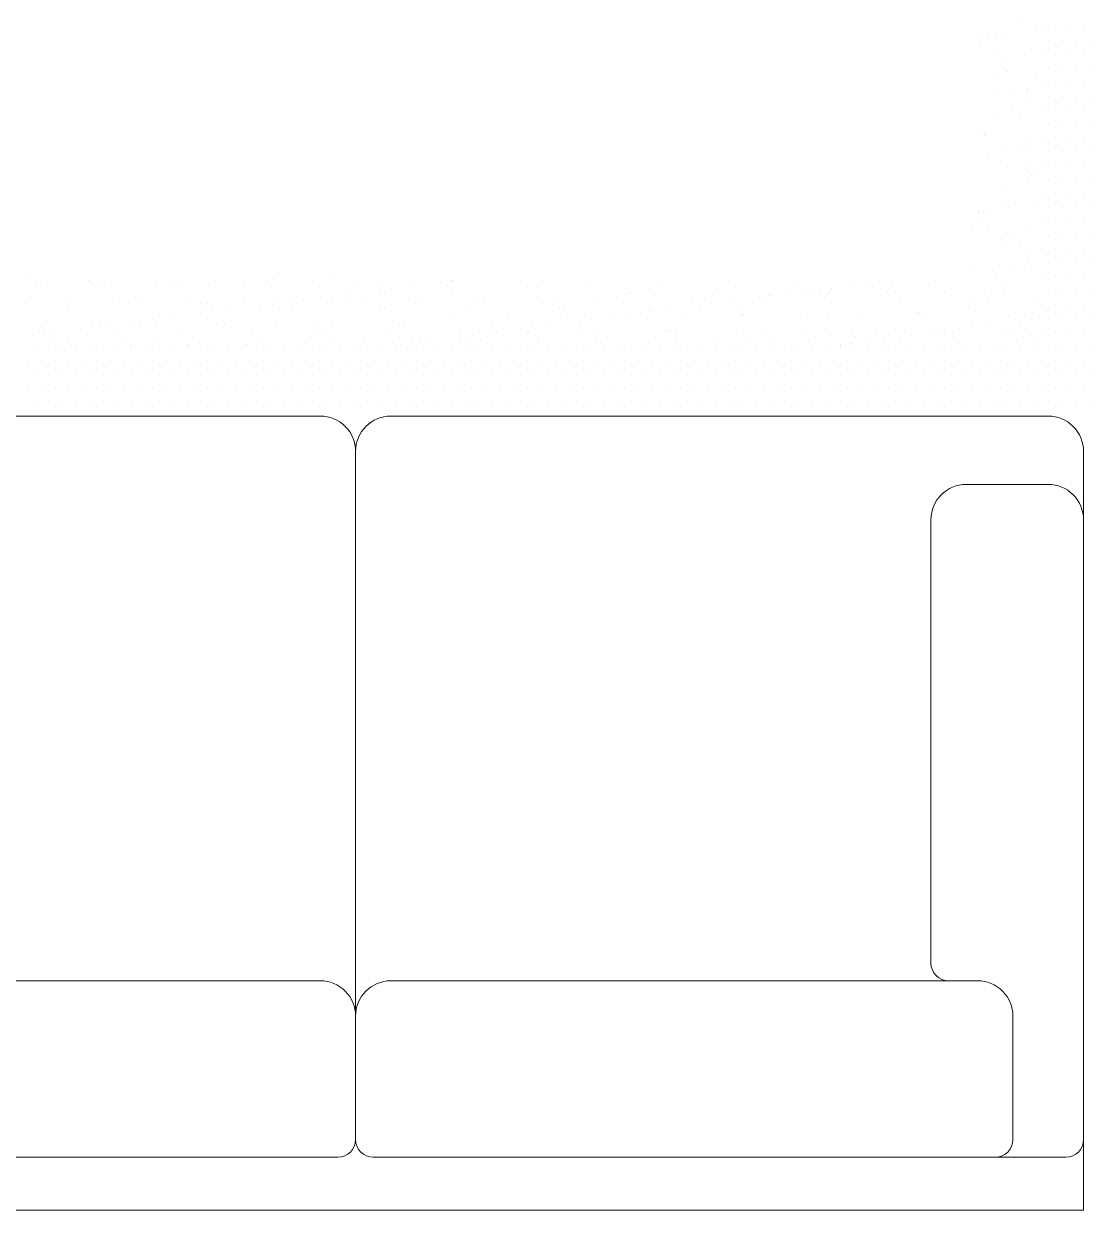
# Model space of a CAD drawing. Header units: millimetres. Extents: x 3955 to 10567, y -112 to 1797.
# Drawn here: x 5276.748 to 5277.727, y 916.851 to 917.94 of the extents above; entities that cross this region are included whole.
import ezdxf

# ---------------------------------------------------------------- set-up
doc = ezdxf.new("R2010")
doc.units = ezdxf.units.MM
doc.header["$LTSCALE"] = 20
doc.layers.add('COTAS', color=7, linetype='Continuous')
doc.layers.add('E-Lay-9', color=9, linetype='Continuous', lineweight=9)

# ---------------------------------------------------------------- blocks, each defined once
blk = doc.blocks.new('Sofa62')
at = {"color": 8}
for p, q in [((-87.15, 50.29), (-107.15, 50.29)), ((-32.65, 50.29), (-87.15, 50.29)), ((-24.65, 50.29), (42.35, 50.29)), ((50.35, 50.29), (124.85, 50.29)), ((-111.15, 46.29), (-111.15, -31.71)), ((-28.65, -17.71), (-28.65, 46.29)), ((-28.65, -17.71), (-28.65, 46.29)), ((46.35, -17.71), (46.35, 46.29)), ((46.35, -17.71), (46.35, 46.29)), ((128.85, 46.29), (128.85, -31.71)), ((-97.86, 42.54), (-107.15, 42.54)), ((115.55, 42.54), (124.85, 42.54)), ((-93.86, 38.54), (-93.86, -11.71)), ((111.55, 38.54), (111.55, -11.71)), ((-99.15, -13.71), (-32.65, -13.71)), ((42.35, -13.71), (-24.65, -13.71)), ((116.85, -13.71), (50.35, -13.71)), ((-103.15, -17.71), (-103.15, -31.71)), ((-28.65, -31.71), (-28.65, -17.71)), ((-28.65, -31.71), (-28.65, -17.71)), ((46.35, -31.71), (46.35, -17.71)), ((120.85, -17.71), (120.85, -31.71)), ((-111.15, -39.71), (-111.15, -31.71)), ((128.85, -39.71), (128.85, -31.71)), ((-109.15, -33.71), (-101.15, -33.71)), ((-101.15, -33.71), (-30.65, -33.71)), ((44.35, -33.71), (-26.65, -33.71)), ((118.85, -33.71), (48.35, -33.71)), ((126.85, -33.71), (118.85, -33.71)), ((128.85, -39.71), (-111.15, -39.71))]:
    blk.add_line(p, q, dxfattribs=at)
for centre, radius, start, end in [((-107.15, 46.29), 4, 90, 180), ((-32.65, 46.29), 4, 0, 90), ((-24.65, 46.29), 4, 90, 180), ((42.35, 46.29), 4, 0, 90), ((50.35, 46.29), 4, 90, 180), ((124.85, 46.29), 4, 0, 90), ((-107.15, 38.54), 4, 90, 180), ((-97.86, 38.54), 4, 0, 90), ((115.55, 38.54), 4, 90, 180), ((124.85, 38.54), 4, 0, 90), ((-95.86, -11.71), 2, 270, 0), ((113.55, -11.71), 2, 180, 270), ((-99.15, -17.71), 4, 90, 180), ((-32.65, -17.71), 4, 0, 90), ((-24.65, -17.71), 4, 90, 180), ((42.35, -17.71), 4, 0, 90), ((50.35, -17.71), 4, 90, 180), ((116.85, -17.71), 4, 0, 90), ((-109.15, -31.71), 2, 180, 270), ((-101.15, -31.71), 2, 180, 270), ((-30.65, -31.71), 2, 270, 0), ((-26.65, -31.71), 2, 180, 270), ((44.35, -31.71), 2, 270, 0), ((48.35, -31.71), 2, 180, 270), ((118.85, -31.71), 2, 270, 0), ((126.85, -31.71), 2, 270, 0)]:
    blk.add_arc(centre, radius, start, end, dxfattribs=at)
blk = doc.blocks.new('*X208')
at = {"color": 0}
for p, q in [((13.6125, 41.1), (13.6125, 41.1)), ((13.63125, 41.1), (13.63125, 41.1)), ((13.65, 41.1), (13.65, 41.1)), ((13.66875, 41.1), (13.66875, 41.1)), ((13.621875, 41.08125), (13.621875, 41.08125)), ((13.640625, 41.08125), (13.640625, 41.08125)), ((13.659375, 41.08125), (13.659375, 41.08125)), ((13.678125, 41.08125), (13.678125, 41.08125)), ((13.6125, 41.0625), (13.6125, 41.0625)), ((13.63125, 41.0625), (13.63125, 41.0625)), ((13.65, 41.0625), (13.65, 41.0625)), ((13.66875, 41.0625), (13.66875, 41.0625)), ((13.621875, 41.04375), (13.621875, 41.04375)), ((13.640625, 41.04375), (13.640625, 41.04375)), ((13.659375, 41.04375), (13.659375, 41.04375)), ((13.678125, 41.04375), (13.678125, 41.04375)), ((13.6125, 41.025), (13.6125, 41.025)), ((13.63125, 41.025), (13.63125, 41.025)), ((13.65, 41.025), (13.65, 41.025)), ((13.66875, 41.025), (13.66875, 41.025)), ((13.621875, 41.00625), (13.621875, 41.00625)), ((13.640625, 41.00625), (13.640625, 41.00625)), ((13.659375, 41.00625), (13.659375, 41.00625)), ((13.678125, 41.00625), (13.678125, 41.00625)), ((13.6125, 40.9875), (13.6125, 40.9875)), ((13.63125, 40.9875), (13.63125, 40.9875)), ((13.65, 40.9875), (13.65, 40.9875)), ((13.66875, 40.9875), (13.66875, 40.9875)), ((13.621875, 40.96875), (13.621875, 40.96875)), ((13.640625, 40.96875), (13.640625, 40.96875)), ((13.659375, 40.96875), (13.659375, 40.96875)), ((13.678125, 40.96875), (13.678125, 40.96875)), ((13.6125, 40.95), (13.6125, 40.95)), ((13.63125, 40.95), (13.63125, 40.95)), ((13.65, 40.95), (13.65, 40.95)), ((13.66875, 40.95), (13.66875, 40.95)), ((13.621875, 40.93125), (13.621875, 40.93125)), ((13.640625, 40.93125), (13.640625, 40.93125)), ((13.659375, 40.93125), (13.659375, 40.93125)), ((13.678125, 40.93125), (13.678125, 40.93125)), ((13.6125, 40.9125), (13.6125, 40.9125)), ((13.63125, 40.9125), (13.63125, 40.9125)), ((13.65, 40.9125), (13.65, 40.9125)), ((13.66875, 40.9125), (13.66875, 40.9125)), ((13.621875, 40.89375), (13.621875, 40.89375)), ((13.640625, 40.89375), (13.640625, 40.89375)), ((13.659375, 40.89375), (13.659375, 40.89375)), ((13.678125, 40.89375), (13.678125, 40.89375)), ((13.6125, 40.875), (13.6125, 40.875)), ((13.63125, 40.875), (13.63125, 40.875)), ((13.65, 40.875), (13.65, 40.875)), ((13.66875, 40.875), (13.66875, 40.875)), ((13.621875, 40.85625), (13.621875, 40.85625)), ((13.640625, 40.85625), (13.640625, 40.85625)), ((13.659375, 40.85625), (13.659375, 40.85625)), ((13.678125, 40.85625), (13.678125, 40.85625)), ((13.6125, 40.8375), (13.6125, 40.8375)), ((13.63125, 40.8375), (13.63125, 40.8375)), ((13.65, 40.8375), (13.65, 40.8375)), ((13.66875, 40.8375), (13.66875, 40.8375)), ((13.621875, 40.81875), (13.621875, 40.81875)), ((13.640625, 40.81875), (13.640625, 40.81875)), ((13.659375, 40.81875), (13.659375, 40.81875)), ((13.678125, 40.81875), (13.678125, 40.81875)), ((13.6125, 40.8), (13.6125, 40.8)), ((13.63125, 40.8), (13.63125, 40.8)), ((13.65, 40.8), (13.65, 40.8)), ((13.66875, 40.8), (13.66875, 40.8)), ((13.621875, 40.78125), (13.621875, 40.78125)), ((13.640625, 40.78125), (13.640625, 40.78125)), ((13.659375, 40.78125), (13.659375, 40.78125)), ((13.678125, 40.78125), (13.678125, 40.78125)), ((13.6125, 40.7625), (13.6125, 40.7625)), ((13.63125, 40.7625), (13.63125, 40.7625)), ((13.65, 40.7625), (13.65, 40.7625)), ((13.66875, 40.7625), (13.66875, 40.7625)), ((13.621875, 40.74375), (13.621875, 40.74375)), ((13.640625, 40.74375), (13.640625, 40.74375)), ((13.659375, 40.74375), (13.659375, 40.74375)), ((13.678125, 40.74375), (13.678125, 40.74375)), ((13.6125, 40.725), (13.6125, 40.725)), ((13.63125, 40.725), (13.63125, 40.725)), ((13.65, 40.725), (13.65, 40.725)), ((13.66875, 40.725), (13.66875, 40.725)), ((13.621875, 40.70625), (13.621875, 40.70625)), ((13.640625, 40.70625), (13.640625, 40.70625)), ((13.659375, 40.70625), (13.659375, 40.70625)), ((13.678125, 40.70625), (13.678125, 40.70625)), ((13.6125, 40.6875), (13.6125, 40.6875)), ((13.63125, 40.6875), (13.63125, 40.6875)), ((13.65, 40.6875), (13.65, 40.6875)), ((13.66875, 40.6875), (13.66875, 40.6875)), ((12.253125, 40.66875), (12.253125, 40.66875)), ((12.271875, 40.66875), (12.271875, 40.66875)), ((12.290625, 40.66875), (12.290625, 40.66875)), ((12.309375, 40.66875), (12.309375, 40.66875)), ((12.328125, 40.66875), (12.328125, 40.66875)), ((12.346875, 40.66875), (12.346875, 40.66875)), ((12.365625, 40.66875), (12.365625, 40.66875)), ((12.384375, 40.66875), (12.384375, 40.66875)), ((12.403125, 40.66875), (12.403125, 40.66875)), ((12.421875, 40.66875), (12.421875, 40.66875)), ((12.440625, 40.66875), (12.440625, 40.66875)), ((12.459375, 40.66875), (12.459375, 40.66875)), ((12.478125, 40.66875), (12.478125, 40.66875)), ((12.496875, 40.66875), (12.496875, 40.66875)), ((12.515625, 40.66875), (12.515625, 40.66875)), ((12.534375, 40.66875), (12.534375, 40.66875)), ((12.553125, 40.66875), (12.553125, 40.66875)), ((12.571875, 40.66875), (12.571875, 40.66875)), ((12.590625, 40.66875), (12.590625, 40.66875)), ((12.609375, 40.66875), (12.609375, 40.66875)), ((12.628125, 40.66875), (12.628125, 40.66875)), ((12.646875, 40.66875), (12.646875, 40.66875)), ((12.665625, 40.66875), (12.665625, 40.66875)), ((12.684375, 40.66875), (12.684375, 40.66875)), ((12.703125, 40.66875), (12.703125, 40.66875)), ((12.721875, 40.66875), (12.721875, 40.66875)), ((12.740625, 40.66875), (12.740625, 40.66875)), ((12.759375, 40.66875), (12.759375, 40.66875)), ((12.778125, 40.66875), (12.778125, 40.66875)), ((12.796875, 40.66875), (12.796875, 40.66875)), ((12.815625, 40.66875), (12.815625, 40.66875)), ((12.834375, 40.66875), (12.834375, 40.66875)), ((12.853125, 40.66875), (12.853125, 40.66875)), ((12.871875, 40.66875), (12.871875, 40.66875)), ((12.890625, 40.66875), (12.890625, 40.66875)), ((12.909375, 40.66875), (12.909375, 40.66875)), ((12.928125, 40.66875), (12.928125, 40.66875)), ((12.946875, 40.66875), (12.946875, 40.66875)), ((12.965625, 40.66875), (12.965625, 40.66875)), ((12.984375, 40.66875), (12.984375, 40.66875)), ((13.003125, 40.66875), (13.003125, 40.66875)), ((13.021875, 40.66875), (13.021875, 40.66875)), ((13.040625, 40.66875), (13.040625, 40.66875)), ((13.059375, 40.66875), (13.059375, 40.66875)), ((13.078125, 40.66875), (13.078125, 40.66875)), ((13.096875, 40.66875), (13.096875, 40.66875)), ((13.115625, 40.66875), (13.115625, 40.66875)), ((13.134375, 40.66875), (13.134375, 40.66875)), ((13.153125, 40.66875), (13.153125, 40.66875)), ((13.171875, 40.66875), (13.171875, 40.66875)), ((13.190625, 40.66875), (13.190625, 40.66875)), ((13.209375, 40.66875), (13.209375, 40.66875)), ((13.228125, 40.66875), (13.228125, 40.66875)), ((13.246875, 40.66875), (13.246875, 40.66875)), ((13.265625, 40.66875), (13.265625, 40.66875)), ((13.284375, 40.66875), (13.284375, 40.66875)), ((13.303125, 40.66875), (13.303125, 40.66875)), ((13.321875, 40.66875), (13.321875, 40.66875)), ((13.340625, 40.66875), (13.340625, 40.66875)), ((13.359375, 40.66875), (13.359375, 40.66875)), ((13.378125, 40.66875), (13.378125, 40.66875)), ((13.396875, 40.66875), (13.396875, 40.66875)), ((13.415625, 40.66875), (13.415625, 40.66875)), ((13.434375, 40.66875), (13.434375, 40.66875)), ((13.453125, 40.66875), (13.453125, 40.66875)), ((13.471875, 40.66875), (13.471875, 40.66875)), ((13.490625, 40.66875), (13.490625, 40.66875)), ((13.509375, 40.66875), (13.509375, 40.66875)), ((13.528125, 40.66875), (13.528125, 40.66875)), ((13.546875, 40.66875), (13.546875, 40.66875)), ((13.565625, 40.66875), (13.565625, 40.66875)), ((13.584375, 40.66875), (13.584375, 40.66875)), ((13.603125, 40.66875), (13.603125, 40.66875)), ((13.621875, 40.66875), (13.621875, 40.66875)), ((13.640625, 40.66875), (13.640625, 40.66875)), ((13.659375, 40.66875), (13.659375, 40.66875)), ((13.678125, 40.66875), (13.678125, 40.66875)), ((12.24375, 40.65), (12.24375, 40.65)), ((12.2625, 40.65), (12.2625, 40.65)), ((12.28125, 40.65), (12.28125, 40.65)), ((12.3, 40.65), (12.3, 40.65)), ((12.31875, 40.65), (12.31875, 40.65)), ((12.3375, 40.65), (12.3375, 40.65)), ((12.35625, 40.65), (12.35625, 40.65)), ((12.375, 40.65), (12.375, 40.65)), ((12.39375, 40.65), (12.39375, 40.65)), ((12.4125, 40.65), (12.4125, 40.65)), ((12.43125, 40.65), (12.43125, 40.65)), ((12.45, 40.65), (12.45, 40.65)), ((12.46875, 40.65), (12.46875, 40.65)), ((12.4875, 40.65), (12.4875, 40.65)), ((12.50625, 40.65), (12.50625, 40.65)), ((12.525, 40.65), (12.525, 40.65)), ((12.54375, 40.65), (12.54375, 40.65)), ((12.5625, 40.65), (12.5625, 40.65)), ((12.58125, 40.65), (12.58125, 40.65)), ((12.6, 40.65), (12.6, 40.65)), ((12.61875, 40.65), (12.61875, 40.65)), ((12.6375, 40.65), (12.6375, 40.65)), ((12.65625, 40.65), (12.65625, 40.65)), ((12.675, 40.65), (12.675, 40.65)), ((12.69375, 40.65), (12.69375, 40.65)), ((12.7125, 40.65), (12.7125, 40.65)), ((12.73125, 40.65), (12.73125, 40.65)), ((12.75, 40.65), (12.75, 40.65)), ((12.76875, 40.65), (12.76875, 40.65)), ((12.7875, 40.65), (12.7875, 40.65)), ((12.80625, 40.65), (12.80625, 40.65)), ((12.825, 40.65), (12.825, 40.65)), ((12.84375, 40.65), (12.84375, 40.65)), ((12.8625, 40.65), (12.8625, 40.65)), ((12.88125, 40.65), (12.88125, 40.65)), ((12.9, 40.65), (12.9, 40.65)), ((12.91875, 40.65), (12.91875, 40.65)), ((12.9375, 40.65), (12.9375, 40.65)), ((12.95625, 40.65), (12.95625, 40.65)), ((12.975, 40.65), (12.975, 40.65)), ((12.99375, 40.65), (12.99375, 40.65)), ((13.0125, 40.65), (13.0125, 40.65)), ((13.03125, 40.65), (13.03125, 40.65)), ((13.05, 40.65), (13.05, 40.65)), ((13.06875, 40.65), (13.06875, 40.65)), ((13.0875, 40.65), (13.0875, 40.65)), ((13.10625, 40.65), (13.10625, 40.65)), ((13.125, 40.65), (13.125, 40.65)), ((13.14375, 40.65), (13.14375, 40.65)), ((13.1625, 40.65), (13.1625, 40.65)), ((13.18125, 40.65), (13.18125, 40.65)), ((13.2, 40.65), (13.2, 40.65)), ((13.21875, 40.65), (13.21875, 40.65)), ((13.2375, 40.65), (13.2375, 40.65)), ((13.25625, 40.65), (13.25625, 40.65)), ((13.275, 40.65), (13.275, 40.65)), ((13.29375, 40.65), (13.29375, 40.65)), ((13.3125, 40.65), (13.3125, 40.65)), ((13.33125, 40.65), (13.33125, 40.65)), ((13.35, 40.65), (13.35, 40.65)), ((13.36875, 40.65), (13.36875, 40.65)), ((13.3875, 40.65), (13.3875, 40.65)), ((13.40625, 40.65), (13.40625, 40.65)), ((13.425, 40.65), (13.425, 40.65)), ((13.44375, 40.65), (13.44375, 40.65)), ((13.4625, 40.65), (13.4625, 40.65)), ((13.48125, 40.65), (13.48125, 40.65)), ((13.5, 40.65), (13.5, 40.65)), ((13.51875, 40.65), (13.51875, 40.65)), ((13.5375, 40.65), (13.5375, 40.65)), ((13.55625, 40.65), (13.55625, 40.65)), ((13.575, 40.65), (13.575, 40.65)), ((13.59375, 40.65), (13.59375, 40.65)), ((13.6125, 40.65), (13.6125, 40.65)), ((13.63125, 40.65), (13.63125, 40.65)), ((13.65, 40.65), (13.65, 40.65)), ((13.66875, 40.65), (13.66875, 40.65)), ((12.253125, 40.63125), (12.253125, 40.63125)), ((12.271875, 40.63125), (12.271875, 40.63125)), ((12.290625, 40.63125), (12.290625, 40.63125)), ((12.309375, 40.63125), (12.309375, 40.63125)), ((12.328125, 40.63125), (12.328125, 40.63125)), ((12.346875, 40.63125), (12.346875, 40.63125)), ((12.365625, 40.63125), (12.365625, 40.63125)), ((12.384375, 40.63125), (12.384375, 40.63125)), ((12.403125, 40.63125), (12.403125, 40.63125)), ((12.421875, 40.63125), (12.421875, 40.63125)), ((12.440625, 40.63125), (12.440625, 40.63125)), ((12.459375, 40.63125), (12.459375, 40.63125)), ((12.478125, 40.63125), (12.478125, 40.63125)), ((12.496875, 40.63125), (12.496875, 40.63125)), ((12.515625, 40.63125), (12.515625, 40.63125)), ((12.534375, 40.63125), (12.534375, 40.63125)), ((12.553125, 40.63125), (12.553125, 40.63125)), ((12.571875, 40.63125), (12.571875, 40.63125)), ((12.590625, 40.63125), (12.590625, 40.63125)), ((12.609375, 40.63125), (12.609375, 40.63125)), ((12.628125, 40.63125), (12.628125, 40.63125)), ((12.646875, 40.63125), (12.646875, 40.63125)), ((12.665625, 40.63125), (12.665625, 40.63125)), ((12.684375, 40.63125), (12.684375, 40.63125)), ((12.703125, 40.63125), (12.703125, 40.63125)), ((12.721875, 40.63125), (12.721875, 40.63125)), ((12.740625, 40.63125), (12.740625, 40.63125)), ((12.759375, 40.63125), (12.759375, 40.63125)), ((12.778125, 40.63125), (12.778125, 40.63125)), ((12.796875, 40.63125), (12.796875, 40.63125)), ((12.815625, 40.63125), (12.815625, 40.63125)), ((12.834375, 40.63125), (12.834375, 40.63125)), ((12.853125, 40.63125), (12.853125, 40.63125)), ((12.871875, 40.63125), (12.871875, 40.63125)), ((12.890625, 40.63125), (12.890625, 40.63125)), ((12.909375, 40.63125), (12.909375, 40.63125)), ((12.928125, 40.63125), (12.928125, 40.63125)), ((12.946875, 40.63125), (12.946875, 40.63125)), ((12.965625, 40.63125), (12.965625, 40.63125)), ((12.984375, 40.63125), (12.984375, 40.63125)), ((13.003125, 40.63125), (13.003125, 40.63125)), ((13.021875, 40.63125), (13.021875, 40.63125)), ((13.040625, 40.63125), (13.040625, 40.63125)), ((13.059375, 40.63125), (13.059375, 40.63125)), ((13.078125, 40.63125), (13.078125, 40.63125)), ((13.096875, 40.63125), (13.096875, 40.63125)), ((13.115625, 40.63125), (13.115625, 40.63125)), ((13.134375, 40.63125), (13.134375, 40.63125)), ((13.153125, 40.63125), (13.153125, 40.63125)), ((13.171875, 40.63125), (13.171875, 40.63125)), ((13.190625, 40.63125), (13.190625, 40.63125)), ((13.209375, 40.63125), (13.209375, 40.63125)), ((13.228125, 40.63125), (13.228125, 40.63125)), ((13.246875, 40.63125), (13.246875, 40.63125)), ((13.265625, 40.63125), (13.265625, 40.63125)), ((13.284375, 40.63125), (13.284375, 40.63125)), ((13.303125, 40.63125), (13.303125, 40.63125)), ((13.321875, 40.63125), (13.321875, 40.63125)), ((13.340625, 40.63125), (13.340625, 40.63125)), ((13.359375, 40.63125), (13.359375, 40.63125)), ((13.378125, 40.63125), (13.378125, 40.63125)), ((13.396875, 40.63125), (13.396875, 40.63125)), ((13.415625, 40.63125), (13.415625, 40.63125)), ((13.434375, 40.63125), (13.434375, 40.63125)), ((13.453125, 40.63125), (13.453125, 40.63125)), ((13.471875, 40.63125), (13.471875, 40.63125)), ((13.490625, 40.63125), (13.490625, 40.63125)), ((13.509375, 40.63125), (13.509375, 40.63125)), ((13.528125, 40.63125), (13.528125, 40.63125)), ((13.546875, 40.63125), (13.546875, 40.63125)), ((13.565625, 40.63125), (13.565625, 40.63125)), ((13.584375, 40.63125), (13.584375, 40.63125)), ((13.603125, 40.63125), (13.603125, 40.63125)), ((13.621875, 40.63125), (13.621875, 40.63125)), ((13.640625, 40.63125), (13.640625, 40.63125)), ((13.659375, 40.63125), (13.659375, 40.63125)), ((13.678125, 40.63125), (13.678125, 40.63125)), ((12.24375, 40.6125), (12.24375, 40.6125)), ((12.2625, 40.6125), (12.2625, 40.6125)), ((12.28125, 40.6125), (12.28125, 40.6125)), ((12.3, 40.6125), (12.3, 40.6125)), ((12.31875, 40.6125), (12.31875, 40.6125)), ((12.3375, 40.6125), (12.3375, 40.6125)), ((12.35625, 40.6125), (12.35625, 40.6125)), ((12.375, 40.6125), (12.375, 40.6125)), ((12.39375, 40.6125), (12.39375, 40.6125)), ((12.4125, 40.6125), (12.4125, 40.6125)), ((12.43125, 40.6125), (12.43125, 40.6125)), ((12.45, 40.6125), (12.45, 40.6125)), ((12.46875, 40.6125), (12.46875, 40.6125)), ((12.4875, 40.6125), (12.4875, 40.6125)), ((12.50625, 40.6125), (12.50625, 40.6125)), ((12.525, 40.6125), (12.525, 40.6125)), ((12.54375, 40.6125), (12.54375, 40.6125)), ((12.5625, 40.6125), (12.5625, 40.6125)), ((12.58125, 40.6125), (12.58125, 40.6125)), ((12.6, 40.6125), (12.6, 40.6125)), ((12.61875, 40.6125), (12.61875, 40.6125)), ((12.6375, 40.6125), (12.6375, 40.6125)), ((12.65625, 40.6125), (12.65625, 40.6125)), ((12.675, 40.6125), (12.675, 40.6125)), ((12.69375, 40.6125), (12.69375, 40.6125)), ((12.7125, 40.6125), (12.7125, 40.6125)), ((12.73125, 40.6125), (12.73125, 40.6125)), ((12.75, 40.6125), (12.75, 40.6125)), ((12.76875, 40.6125), (12.76875, 40.6125)), ((12.7875, 40.6125), (12.7875, 40.6125)), ((12.80625, 40.6125), (12.80625, 40.6125)), ((12.825, 40.6125), (12.825, 40.6125)), ((12.84375, 40.6125), (12.84375, 40.6125)), ((12.8625, 40.6125), (12.8625, 40.6125)), ((12.88125, 40.6125), (12.88125, 40.6125)), ((12.9, 40.6125), (12.9, 40.6125)), ((12.91875, 40.6125), (12.91875, 40.6125)), ((12.9375, 40.6125), (12.9375, 40.6125)), ((12.95625, 40.6125), (12.95625, 40.6125)), ((12.975, 40.6125), (12.975, 40.6125)), ((12.99375, 40.6125), (12.99375, 40.6125)), ((13.0125, 40.6125), (13.0125, 40.6125)), ((13.03125, 40.6125), (13.03125, 40.6125)), ((13.05, 40.6125), (13.05, 40.6125)), ((13.06875, 40.6125), (13.06875, 40.6125)), ((13.0875, 40.6125), (13.0875, 40.6125)), ((13.10625, 40.6125), (13.10625, 40.6125)), ((13.125, 40.6125), (13.125, 40.6125)), ((13.14375, 40.6125), (13.14375, 40.6125)), ((13.1625, 40.6125), (13.1625, 40.6125)), ((13.18125, 40.6125), (13.18125, 40.6125)), ((13.2, 40.6125), (13.2, 40.6125)), ((13.21875, 40.6125), (13.21875, 40.6125)), ((13.2375, 40.6125), (13.2375, 40.6125)), ((13.25625, 40.6125), (13.25625, 40.6125)), ((13.275, 40.6125), (13.275, 40.6125)), ((13.29375, 40.6125), (13.29375, 40.6125)), ((13.3125, 40.6125), (13.3125, 40.6125)), ((13.33125, 40.6125), (13.33125, 40.6125)), ((13.35, 40.6125), (13.35, 40.6125)), ((13.36875, 40.6125), (13.36875, 40.6125)), ((13.3875, 40.6125), (13.3875, 40.6125)), ((13.40625, 40.6125), (13.40625, 40.6125)), ((13.425, 40.6125), (13.425, 40.6125)), ((13.44375, 40.6125), (13.44375, 40.6125)), ((13.4625, 40.6125), (13.4625, 40.6125)), ((13.48125, 40.6125), (13.48125, 40.6125)), ((13.5, 40.6125), (13.5, 40.6125)), ((13.51875, 40.6125), (13.51875, 40.6125)), ((13.5375, 40.6125), (13.5375, 40.6125)), ((13.55625, 40.6125), (13.55625, 40.6125)), ((13.575, 40.6125), (13.575, 40.6125)), ((13.59375, 40.6125), (13.59375, 40.6125)), ((13.6125, 40.6125), (13.6125, 40.6125)), ((13.63125, 40.6125), (13.63125, 40.6125)), ((13.65, 40.6125), (13.65, 40.6125)), ((13.66875, 40.6125), (13.66875, 40.6125)), ((12.253125, 40.59375), (12.253125, 40.59375)), ((12.271875, 40.59375), (12.271875, 40.59375)), ((12.290625, 40.59375), (12.290625, 40.59375)), ((12.309375, 40.59375), (12.309375, 40.59375)), ((12.328125, 40.59375), (12.328125, 40.59375)), ((12.346875, 40.59375), (12.346875, 40.59375)), ((12.365625, 40.59375), (12.365625, 40.59375)), ((12.384375, 40.59375), (12.384375, 40.59375)), ((12.403125, 40.59375), (12.403125, 40.59375)), ((12.421875, 40.59375), (12.421875, 40.59375)), ((12.440625, 40.59375), (12.440625, 40.59375)), ((12.459375, 40.59375), (12.459375, 40.59375)), ((12.478125, 40.59375), (12.478125, 40.59375)), ((12.496875, 40.59375), (12.496875, 40.59375)), ((12.515625, 40.59375), (12.515625, 40.59375)), ((12.534375, 40.59375), (12.534375, 40.59375)), ((12.553125, 40.59375), (12.553125, 40.59375)), ((12.571875, 40.59375), (12.571875, 40.59375)), ((12.590625, 40.59375), (12.590625, 40.59375)), ((12.609375, 40.59375), (12.609375, 40.59375)), ((12.628125, 40.59375), (12.628125, 40.59375)), ((12.646875, 40.59375), (12.646875, 40.59375)), ((12.665625, 40.59375), (12.665625, 40.59375)), ((12.684375, 40.59375), (12.684375, 40.59375)), ((12.703125, 40.59375), (12.703125, 40.59375)), ((12.721875, 40.59375), (12.721875, 40.59375)), ((12.740625, 40.59375), (12.740625, 40.59375)), ((12.759375, 40.59375), (12.759375, 40.59375)), ((12.778125, 40.59375), (12.778125, 40.59375)), ((12.796875, 40.59375), (12.796875, 40.59375)), ((12.815625, 40.59375), (12.815625, 40.59375)), ((12.834375, 40.59375), (12.834375, 40.59375)), ((12.853125, 40.59375), (12.853125, 40.59375)), ((12.871875, 40.59375), (12.871875, 40.59375)), ((12.890625, 40.59375), (12.890625, 40.59375)), ((12.909375, 40.59375), (12.909375, 40.59375)), ((12.928125, 40.59375), (12.928125, 40.59375)), ((12.946875, 40.59375), (12.946875, 40.59375)), ((12.965625, 40.59375), (12.965625, 40.59375)), ((12.984375, 40.59375), (12.984375, 40.59375)), ((13.003125, 40.59375), (13.003125, 40.59375)), ((13.021875, 40.59375), (13.021875, 40.59375)), ((13.040625, 40.59375), (13.040625, 40.59375)), ((13.059375, 40.59375), (13.059375, 40.59375)), ((13.078125, 40.59375), (13.078125, 40.59375)), ((13.096875, 40.59375), (13.096875, 40.59375)), ((13.115625, 40.59375), (13.115625, 40.59375)), ((13.134375, 40.59375), (13.134375, 40.59375)), ((13.153125, 40.59375), (13.153125, 40.59375)), ((13.171875, 40.59375), (13.171875, 40.59375)), ((13.190625, 40.59375), (13.190625, 40.59375)), ((13.209375, 40.59375), (13.209375, 40.59375)), ((13.228125, 40.59375), (13.228125, 40.59375)), ((13.246875, 40.59375), (13.246875, 40.59375)), ((13.265625, 40.59375), (13.265625, 40.59375)), ((13.284375, 40.59375), (13.284375, 40.59375)), ((13.303125, 40.59375), (13.303125, 40.59375)), ((13.321875, 40.59375), (13.321875, 40.59375)), ((13.340625, 40.59375), (13.340625, 40.59375)), ((13.359375, 40.59375), (13.359375, 40.59375)), ((13.378125, 40.59375), (13.378125, 40.59375)), ((13.396875, 40.59375), (13.396875, 40.59375)), ((13.415625, 40.59375), (13.415625, 40.59375)), ((13.434375, 40.59375), (13.434375, 40.59375)), ((13.453125, 40.59375), (13.453125, 40.59375)), ((13.471875, 40.59375), (13.471875, 40.59375)), ((13.490625, 40.59375), (13.490625, 40.59375)), ((13.509375, 40.59375), (13.509375, 40.59375)), ((13.528125, 40.59375), (13.528125, 40.59375)), ((13.546875, 40.59375), (13.546875, 40.59375)), ((13.565625, 40.59375), (13.565625, 40.59375)), ((13.584375, 40.59375), (13.584375, 40.59375)), ((13.603125, 40.59375), (13.603125, 40.59375)), ((13.621875, 40.59375), (13.621875, 40.59375)), ((13.640625, 40.59375), (13.640625, 40.59375)), ((13.659375, 40.59375), (13.659375, 40.59375)), ((13.678125, 40.59375), (13.678125, 40.59375))]:
    blk.add_line(p, q, dxfattribs=at)
blk = doc.blocks.new('*X209')
at = {"color": 0}
for p, q in [((13.5506, 41.0918), (13.5506, 41.0918)), ((13.5809, 41.104), (13.5809, 41.104)), ((13.6061, 41.0946), (13.6061, 41.0946)), ((13.5253, 41.0839), (13.5253, 41.0839)), ((13.5409, 41.086), (13.5409, 41.086)), ((13.5653, 41.0892), (13.5653, 41.0892)), ((13.5305, 41.0713), (13.5305, 41.0713)), ((13.5469, 41.0659), (13.5469, 41.0659)), ((13.5887, 41.0617), (13.5887, 41.0617)), ((13.5596, 41.0579), (13.5596, 41.0579)), ((13.5604, 41.0439), (13.5604, 41.0439)), ((13.5525, 41.034), (13.5525, 41.034)), ((13.5659, 41.0389), (13.5659, 41.0389)), ((13.6051, 41.0288), (13.6051, 41.0288)), ((13.5686, 41.012), (13.5686, 41.012)), ((13.592, 41.0149), (13.592, 41.0149)), ((13.593, 41.0152), (13.593, 41.0152)), ((13.553, 41.0099), (13.553, 41.0099)), ((13.5906, 41.0039), (13.5906, 41.0039)), ((13.5711, 40.9908), (13.5711, 40.9908)), ((13.5838, 40.9827), (13.5838, 40.9827)), ((13.5544, 40.9761), (13.5544, 40.9761)), ((13.5317, 40.9613), (13.5317, 40.9613)), ((13.5359, 40.9536), (13.5359, 40.9536)), ((13.5372, 40.9562), (13.5372, 40.9562)), ((13.5633, 40.9323), (13.5633, 40.9323)), ((13.5806, 40.9359), (13.5806, 40.9359)), ((13.5925, 40.9461), (13.5925, 40.9461)), ((13.5963, 40.9379), (13.5963, 40.9379)), ((13.5399, 40.9305), (13.5399, 40.9305)), ((13.5563, 40.9183), (13.5563, 40.9183)), ((13.5954, 40.9157), (13.5954, 40.9157)), ((13.5932, 40.9049), (13.5932, 40.9049)), ((13.5987, 40.8998), (13.5987, 40.8998)), ((13.608, 40.9076), (13.608, 40.9076)), ((13.5944, 40.8883), (13.5944, 40.8883)), ((13.5601, 40.8784), (13.5601, 40.8784)), ((13.5432, 40.8533), (13.5432, 40.8533)), ((13.5582, 40.8605), (13.5582, 40.8605)), ((13.5676, 40.8565), (13.5676, 40.8565)), ((13.6083, 40.8618), (13.6083, 40.8618)), ((13.5262, 40.8404), (13.5262, 40.8404)), ((13.5275, 40.8512), (13.5275, 40.8512)), ((13.5346, 40.8496), (13.5346, 40.8496)), ((13.5195, 40.8309), (13.5195, 40.8309)), ((13.5388, 40.8323), (13.5388, 40.8323)), ((13.5645, 40.8222), (13.5645, 40.8222)), ((13.5963, 40.8305), (13.5963, 40.8305)), ((13.57, 40.8172), (13.57, 40.8172)), ((13.5601, 40.8027), (13.5601, 40.8027)), ((13.5844, 40.8033), (13.5844, 40.8033)), ((13.5961, 40.7933), (13.5961, 40.7933)), ((13.5214, 40.7731), (13.5214, 40.7731)), ((13.5552, 40.7772), (13.5552, 40.7772)), ((13.5708, 40.7792), (13.5708, 40.7792)), ((13.5952, 40.7825), (13.5952, 40.7825)), ((13.5982, 40.7727), (13.5982, 40.7727)), ((12.2478, 40.7604), (12.2478, 40.7604)), ((12.3265, 40.758), (12.3265, 40.758)), ((12.4977, 40.7578), (12.4977, 40.7578)), ((12.5354, 40.7553), (12.5354, 40.7553)), ((12.5762, 40.7588), (12.5762, 40.7588)), ((12.6288, 40.7555), (12.6288, 40.7555)), ((12.653, 40.7585), (12.653, 40.7585)), ((12.7222, 40.7557), (12.7222, 40.7557)), ((12.8008, 40.7555), (12.8008, 40.7555)), ((12.8157, 40.7558), (12.8157, 40.7558)), ((12.8164, 40.7576), (12.8164, 40.7576)), ((12.9091, 40.756), (12.9091, 40.756)), ((13.0025, 40.7562), (13.0025, 40.7562)), ((13.0959, 40.7563), (13.0959, 40.7563)), ((13.1894, 40.7565), (13.1894, 40.7565)), ((13.2828, 40.7567), (13.2828, 40.7567)), ((13.3762, 40.7569), (13.3762, 40.7569)), ((13.3937, 40.7559), (13.3937, 40.7559)), ((13.4093, 40.758), (13.4093, 40.758)), ((13.4696, 40.757), (13.4696, 40.757)), ((13.5504, 40.7653), (13.5504, 40.7653)), ((13.5631, 40.7572), (13.5631, 40.7572)), ((12.2551, 40.7548), (12.2551, 40.7548)), ((12.2614, 40.7543), (12.2614, 40.7543)), ((12.332, 40.7529), (12.332, 40.7529)), ((12.3399, 40.7553), (12.3399, 40.7553)), ((12.3485, 40.755), (12.3485, 40.755)), ((12.4167, 40.7549), (12.4167, 40.7549)), ((12.442, 40.7552), (12.442, 40.7552)), ((12.4483, 40.7553), (12.4483, 40.7553)), ((12.5683, 40.7543), (12.5683, 40.7543)), ((12.5739, 40.7492), (12.5739, 40.7492)), ((12.6793, 40.7395), (12.6793, 40.7395)), ((12.6902, 40.7516), (12.6902, 40.7516)), ((12.72, 40.7449), (12.72, 40.7449)), ((12.7356, 40.747), (12.7356, 40.747)), ((12.76, 40.7502), (12.76, 40.7502)), ((12.8102, 40.7506), (12.8102, 40.7506)), ((12.8157, 40.7455), (12.8157, 40.7455)), ((12.932, 40.748), (12.932, 40.748)), ((13.0521, 40.7469), (13.0521, 40.7469)), ((13.0576, 40.7419), (13.0576, 40.7419)), ((13.1739, 40.7443), (13.1739, 40.7443)), ((13.2722, 40.7399), (13.2722, 40.7399)), ((13.2939, 40.7432), (13.2939, 40.7432)), ((13.3129, 40.7453), (13.3129, 40.7453)), ((13.3257, 40.7414), (13.3257, 40.7414)), ((13.3286, 40.7473), (13.3286, 40.7473)), ((13.353, 40.7506), (13.353, 40.7506)), ((13.4042, 40.7424), (13.4042, 40.7424)), ((13.4157, 40.7406), (13.4157, 40.7406)), ((13.4809, 40.742), (13.4809, 40.742)), ((13.5358, 40.7396), (13.5358, 40.7396)), ((13.562, 40.7449), (13.562, 40.7449)), ((12.2418, 40.7266), (12.2418, 40.7266)), ((12.2995, 40.7242), (12.2995, 40.7242)), ((12.3007, 40.7258), (12.3007, 40.7258)), ((12.3581, 40.729), (12.3581, 40.729)), ((12.3805, 40.7272), (12.3805, 40.7272)), ((12.3941, 40.726), (12.3941, 40.726)), ((12.459, 40.7282), (12.459, 40.7282)), ((12.4782, 40.728), (12.4782, 40.728)), ((12.4875, 40.7261), (12.4875, 40.7261)), ((12.5358, 40.7278), (12.5358, 40.7278)), ((12.5585, 40.7236), (12.5585, 40.7236)), ((12.5741, 40.7257), (12.5741, 40.7257)), ((12.5809, 40.7263), (12.5809, 40.7263)), ((12.5985, 40.7289), (12.5985, 40.7289)), ((12.6, 40.7253), (12.6, 40.7253)), ((12.6168, 40.7307), (12.6168, 40.7307)), ((12.6393, 40.7343), (12.6393, 40.7343)), ((12.6549, 40.7363), (12.6549, 40.7363)), ((12.6744, 40.7265), (12.6744, 40.7265)), ((12.6953, 40.7317), (12.6953, 40.7317)), ((12.72, 40.7243), (12.72, 40.7243)), ((12.7678, 40.7267), (12.7678, 40.7267)), ((12.7721, 40.7314), (12.7721, 40.7314)), ((12.8531, 40.7343), (12.8531, 40.7343)), ((12.8612, 40.7268), (12.8612, 40.7268)), ((12.9316, 40.7353), (12.9316, 40.7353)), ((12.9546, 40.727), (12.9546, 40.727)), ((13.0084, 40.7349), (13.0084, 40.7349)), ((13.048, 40.7272), (13.048, 40.7272)), ((13.0894, 40.7378), (13.0894, 40.7378)), ((13.1415, 40.7273), (13.1415, 40.7273)), ((13.1514, 40.724), (13.1514, 40.724)), ((13.1671, 40.7261), (13.1671, 40.7261)), ((13.1679, 40.7388), (13.1679, 40.7388)), ((13.1914, 40.7293), (13.1914, 40.7293)), ((13.2322, 40.7347), (13.2322, 40.7347)), ((13.2349, 40.7275), (13.2349, 40.7275)), ((13.2447, 40.7385), (13.2447, 40.7385)), ((13.2478, 40.7367), (13.2478, 40.7367)), ((13.2994, 40.7382), (13.2994, 40.7382)), ((13.3283, 40.7277), (13.3283, 40.7277)), ((13.4217, 40.7278), (13.4217, 40.7278)), ((13.5152, 40.728), (13.5152, 40.728)), ((13.5413, 40.7345), (13.5413, 40.7345)), ((13.6086, 40.7282), (13.6086, 40.7282)), ((12.437, 40.7076), (12.437, 40.7076)), ((12.4778, 40.713), (12.4778, 40.713)), ((12.4837, 40.7229), (12.4837, 40.7229)), ((12.4934, 40.7151), (12.4934, 40.7151)), ((12.5178, 40.7183), (12.5178, 40.7183)), ((12.7255, 40.7192), (12.7255, 40.7192)), ((12.8418, 40.7216), (12.8418, 40.7216)), ((12.9619, 40.7206), (12.9619, 40.7206)), ((12.9674, 40.7155), (12.9674, 40.7155)), ((13.0299, 40.708), (13.0299, 40.708)), ((13.0507, 40.7081), (13.0507, 40.7081)), ((13.0707, 40.7134), (13.0707, 40.7134)), ((13.0837, 40.7179), (13.0837, 40.7179)), ((13.0863, 40.7155), (13.0863, 40.7155)), ((13.1107, 40.7187), (13.1107, 40.7187)), ((13.1274, 40.7078), (13.1274, 40.7078)), ((13.2037, 40.7169), (13.2037, 40.7169)), ((13.2085, 40.7107), (13.2085, 40.7107)), ((13.2093, 40.7118), (13.2093, 40.7118)), ((13.287, 40.7117), (13.287, 40.7117)), ((13.3255, 40.7143), (13.3255, 40.7143)), ((13.3637, 40.7113), (13.3637, 40.7113)), ((13.4448, 40.7143), (13.4448, 40.7143)), ((13.4456, 40.7132), (13.4456, 40.7132)), ((13.4511, 40.7082), (13.4511, 40.7082)), ((13.5233, 40.7153), (13.5233, 40.7153)), ((13.5674, 40.7106), (13.5674, 40.7106)), ((13.6, 40.7149), (13.6, 40.7149)), ((12.2633, 40.6965), (12.2633, 40.6965)), ((12.2679, 40.7027), (12.2679, 40.7027)), ((12.3162, 40.6917), (12.3162, 40.6917)), ((12.3319, 40.6938), (12.3319, 40.6938)), ((12.3418, 40.6975), (12.3418, 40.6975)), ((12.3563, 40.697), (12.3563, 40.697)), ((12.388, 40.7016), (12.388, 40.7016)), ((12.3935, 40.6966), (12.3935, 40.6966)), ((12.397, 40.7024), (12.397, 40.7024)), ((12.4126, 40.7044), (12.4126, 40.7044)), ((12.4186, 40.6971), (12.4186, 40.6971)), ((12.4996, 40.7), (12.4996, 40.7)), ((12.5098, 40.699), (12.5098, 40.699)), ((12.5781, 40.701), (12.5781, 40.701)), ((12.6298, 40.698), (12.6298, 40.698)), ((12.6354, 40.6929), (12.6354, 40.6929)), ((12.6549, 40.7007), (12.6549, 40.7007)), ((12.7359, 40.7036), (12.7359, 40.7036)), ((12.7516, 40.6953), (12.7516, 40.6953)), ((12.8144, 40.7046), (12.8144, 40.7046)), ((12.8717, 40.6943), (12.8717, 40.6943)), ((12.8911, 40.7042), (12.8911, 40.7042)), ((12.9092, 40.6921), (12.9092, 40.6921)), ((12.9248, 40.6942), (12.9248, 40.6942)), ((12.9492, 40.6974), (12.9492, 40.6974)), ((12.9722, 40.7071), (12.9722, 40.7071)), ((12.9899, 40.7028), (12.9899, 40.7028)), ((12.9935, 40.6916), (12.9935, 40.6916)), ((13.0055, 40.7048), (13.0055, 40.7048)), ((13.5021, 40.6925), (13.5021, 40.6925)), ((13.5177, 40.6946), (13.5177, 40.6946)), ((13.5421, 40.6978), (13.5421, 40.6978)), ((13.5829, 40.7032), (13.5829, 40.7032)), ((13.5985, 40.7052), (13.5985, 40.7052)), ((12.2511, 40.6832), (12.2511, 40.6832)), ((12.2667, 40.6878), (12.2667, 40.6878)), ((12.2755, 40.6864), (12.2755, 40.6864)), ((12.2793, 40.6797), (12.2793, 40.6797)), ((12.2978, 40.6753), (12.2978, 40.6753)), ((12.3601, 40.6879), (12.3601, 40.6879)), ((12.3728, 40.6799), (12.3728, 40.6799)), ((12.4535, 40.6881), (12.4535, 40.6881)), ((12.4662, 40.68), (12.4662, 40.68)), ((12.547, 40.6883), (12.547, 40.6883)), ((12.5596, 40.6802), (12.5596, 40.6802)), ((12.6404, 40.6884), (12.6404, 40.6884)), ((12.653, 40.6804), (12.653, 40.6804)), ((12.7338, 40.6886), (12.7338, 40.6886)), ((12.7465, 40.6805), (12.7465, 40.6805)), ((12.7877, 40.6761), (12.7877, 40.6761)), ((12.8272, 40.6888), (12.8272, 40.6888)), ((12.8284, 40.6815), (12.8284, 40.6815)), ((12.8399, 40.6807), (12.8399, 40.6807)), ((12.844, 40.6836), (12.844, 40.6836)), ((12.855, 40.6765), (12.855, 40.6765)), ((12.8684, 40.6868), (12.8684, 40.6868)), ((12.8772, 40.6892), (12.8772, 40.6892)), ((12.9207, 40.6889), (12.9207, 40.6889)), ((12.9333, 40.6809), (12.9333, 40.6809)), ((12.9335, 40.6775), (12.9335, 40.6775)), ((13.0102, 40.6771), (13.0102, 40.6771)), ((13.0141, 40.6891), (13.0141, 40.6891)), ((13.0267, 40.6811), (13.0267, 40.6811)), ((13.0913, 40.68), (13.0913, 40.68)), ((13.1075, 40.6893), (13.1075, 40.6893)), ((13.1135, 40.6906), (13.1135, 40.6906)), ((13.1191, 40.6855), (13.1191, 40.6855)), ((13.1202, 40.6812), (13.1202, 40.6812)), ((13.1698, 40.681), (13.1698, 40.681)), ((13.2009, 40.6895), (13.2009, 40.6895)), ((13.2136, 40.6814), (13.2136, 40.6814)), ((13.2354, 40.6879), (13.2354, 40.6879)), ((13.2465, 40.6807), (13.2465, 40.6807)), ((13.2944, 40.6896), (13.2944, 40.6896)), ((13.307, 40.6816), (13.307, 40.6816)), ((13.3276, 40.6836), (13.3276, 40.6836)), ((13.3554, 40.6869), (13.3554, 40.6869)), ((13.3609, 40.6818), (13.3609, 40.6818)), ((13.3806, 40.6765), (13.3806, 40.6765)), ((13.3878, 40.6898), (13.3878, 40.6898)), ((13.4004, 40.6817), (13.4004, 40.6817)), ((13.4061, 40.6846), (13.4061, 40.6846)), ((13.4214, 40.6819), (13.4214, 40.6819)), ((13.437, 40.6839), (13.437, 40.6839)), ((13.4614, 40.6872), (13.4614, 40.6872)), ((13.4772, 40.6842), (13.4772, 40.6842)), ((13.4812, 40.69), (13.4812, 40.69)), ((13.4828, 40.6842), (13.4828, 40.6842)), ((13.4939, 40.6819), (13.4939, 40.6819)), ((13.5639, 40.6871), (13.5639, 40.6871)), ((13.5746, 40.6901), (13.5746, 40.6901)), ((13.5873, 40.6821), (13.5873, 40.6821)), ((13.5973, 40.6832), (13.5973, 40.6832)), ((13.6028, 40.6781), (13.6028, 40.6781)), ((12.3033, 40.6702), (12.3033, 40.6702)), ((12.3824, 40.6694), (12.3824, 40.6694)), ((12.4196, 40.6727), (12.4196, 40.6727)), ((12.4609, 40.6704), (12.4609, 40.6704)), ((12.5376, 40.67), (12.5376, 40.67)), ((12.5397, 40.6716), (12.5397, 40.6716)), ((12.6187, 40.6729), (12.6187, 40.6729)), ((12.6972, 40.6739), (12.6972, 40.6739)), ((12.7477, 40.6709), (12.7477, 40.6709)), ((12.7633, 40.6729), (12.7633, 40.6729)), ((12.7739, 40.6735), (12.7739, 40.6735)), ((13.3406, 40.6713), (13.3406, 40.6713)), ((13.3562, 40.6733), (13.3562, 40.6733))]:
    blk.add_line(p, q, dxfattribs=at)
blk = doc.blocks.new('A$C7AFB675E')
at = {"layer": 'E-Lay-9', "color": 8, "xscale": -0.8400000000000034, "yscale": 0.8400000000000034, "zscale": 0.84, "rotation": 90}
for name in ['*X208', '*X209']:
    blk.add_blockref(name, (39.2529, 11.908), dxfattribs=at)
at = {"layer": 'E-Lay-9', "xscale": 0.01000000000001933, "yscale": 0.009999999999990905, "zscale": 0.01, "rotation": 89.99999999999999}
blk.add_blockref('Sofa62', (5.6731, 1.5376), dxfattribs=at)

msp = doc.modelspace()

# ---------------------------------------------------------------- block references
at = {"layer": 'COTAS', "ltscale": 0.35, "xscale": -0.81, "yscale": 0.81, "zscale": 0.81, "rotation": 90}
msp.add_blockref('A$C7AFB675E', (5278.0663, 921.7681, 0.81), dxfattribs=at)

doc.saveas('drawing.dxf')
